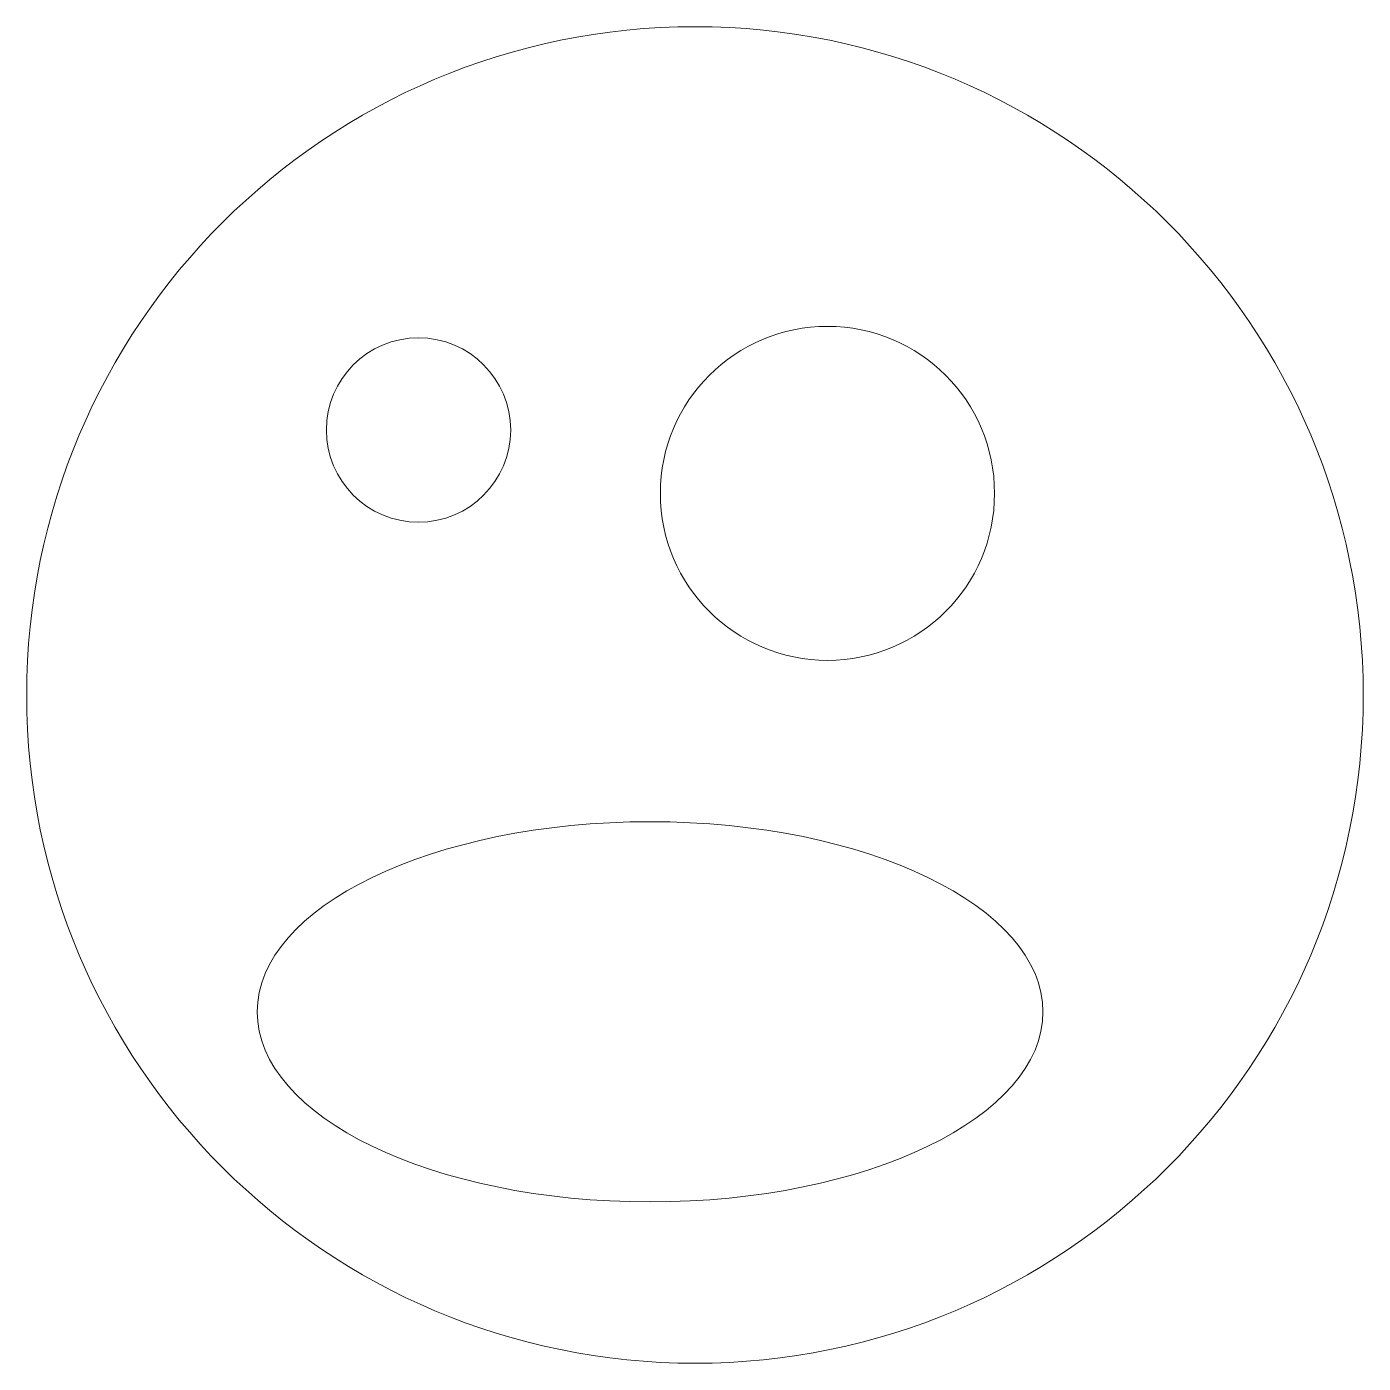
# Model space of a CAD drawing. Header units: inches. Extents: x 0.48 to 1.59, y -1.21 to -0.11.
import ezdxf

# ---------------------------------------------------------------- set-up
doc = ezdxf.new("R2010")
doc.units = ezdxf.units.IN
doc.header["$MEASUREMENT"] = 0
doc.layers.add('Layer 1', color=7, linetype='Continuous')

msp = doc.modelspace()

# ---------------------------------------------------------------- linework, layer by layer
at = {"layer": 'Layer 1', "lineweight": 0}
for points in [[(0.4817, -0.6587), (0.4817, -0.354), (0.7288, -0.1069), (1.0335, -0.1069), (1.3382, -0.1069), (1.5852, -0.354), (1.5852, -0.6587), (1.5852, -0.9634), (1.3382, -1.2104), (1.0335, -1.2104), (0.7288, -1.2104), (0.4817, -0.9634), (0.4817, -0.6587)], [(0.7291, -0.4399), (0.7291, -0.3978), (0.7631, -0.3638), (0.8052, -0.3638), (0.8472, -0.3638), (0.8813, -0.3978), (0.8813, -0.4399), (0.8813, -0.4819), (0.8472, -0.516), (0.8052, -0.516), (0.7631, -0.516), (0.7291, -0.4819), (0.7291, -0.4399)], [(1.2808, -0.4922), (1.2808, -0.5684), (1.2191, -0.6301), (1.1429, -0.6301), (1.0667, -0.6301), (1.0049, -0.5684), (1.0049, -0.4922), (1.0049, -0.416), (1.0667, -0.3543), (1.1429, -0.3543), (1.2191, -0.3543), (1.2808, -0.416), (1.2808, -0.4922)], [(1.3208, -0.9203), (1.3208, -1.007), (1.1756, -1.0772), (0.9964, -1.0772), (0.8172, -1.0772), (0.672, -1.007), (0.672, -0.9203), (0.672, -0.8336), (0.8172, -0.7633), (0.9964, -0.7633), (1.1756, -0.7633), (1.3208, -0.8336), (1.3208, -0.9203)]]:
    msp.add_open_spline(points, degree=3, knots=[0, 0, 0, 0, 1, 1, 1, 2, 2, 2, 3, 3, 3, 4, 4, 4, 4], dxfattribs=at)

doc.saveas('drawing.dxf')
